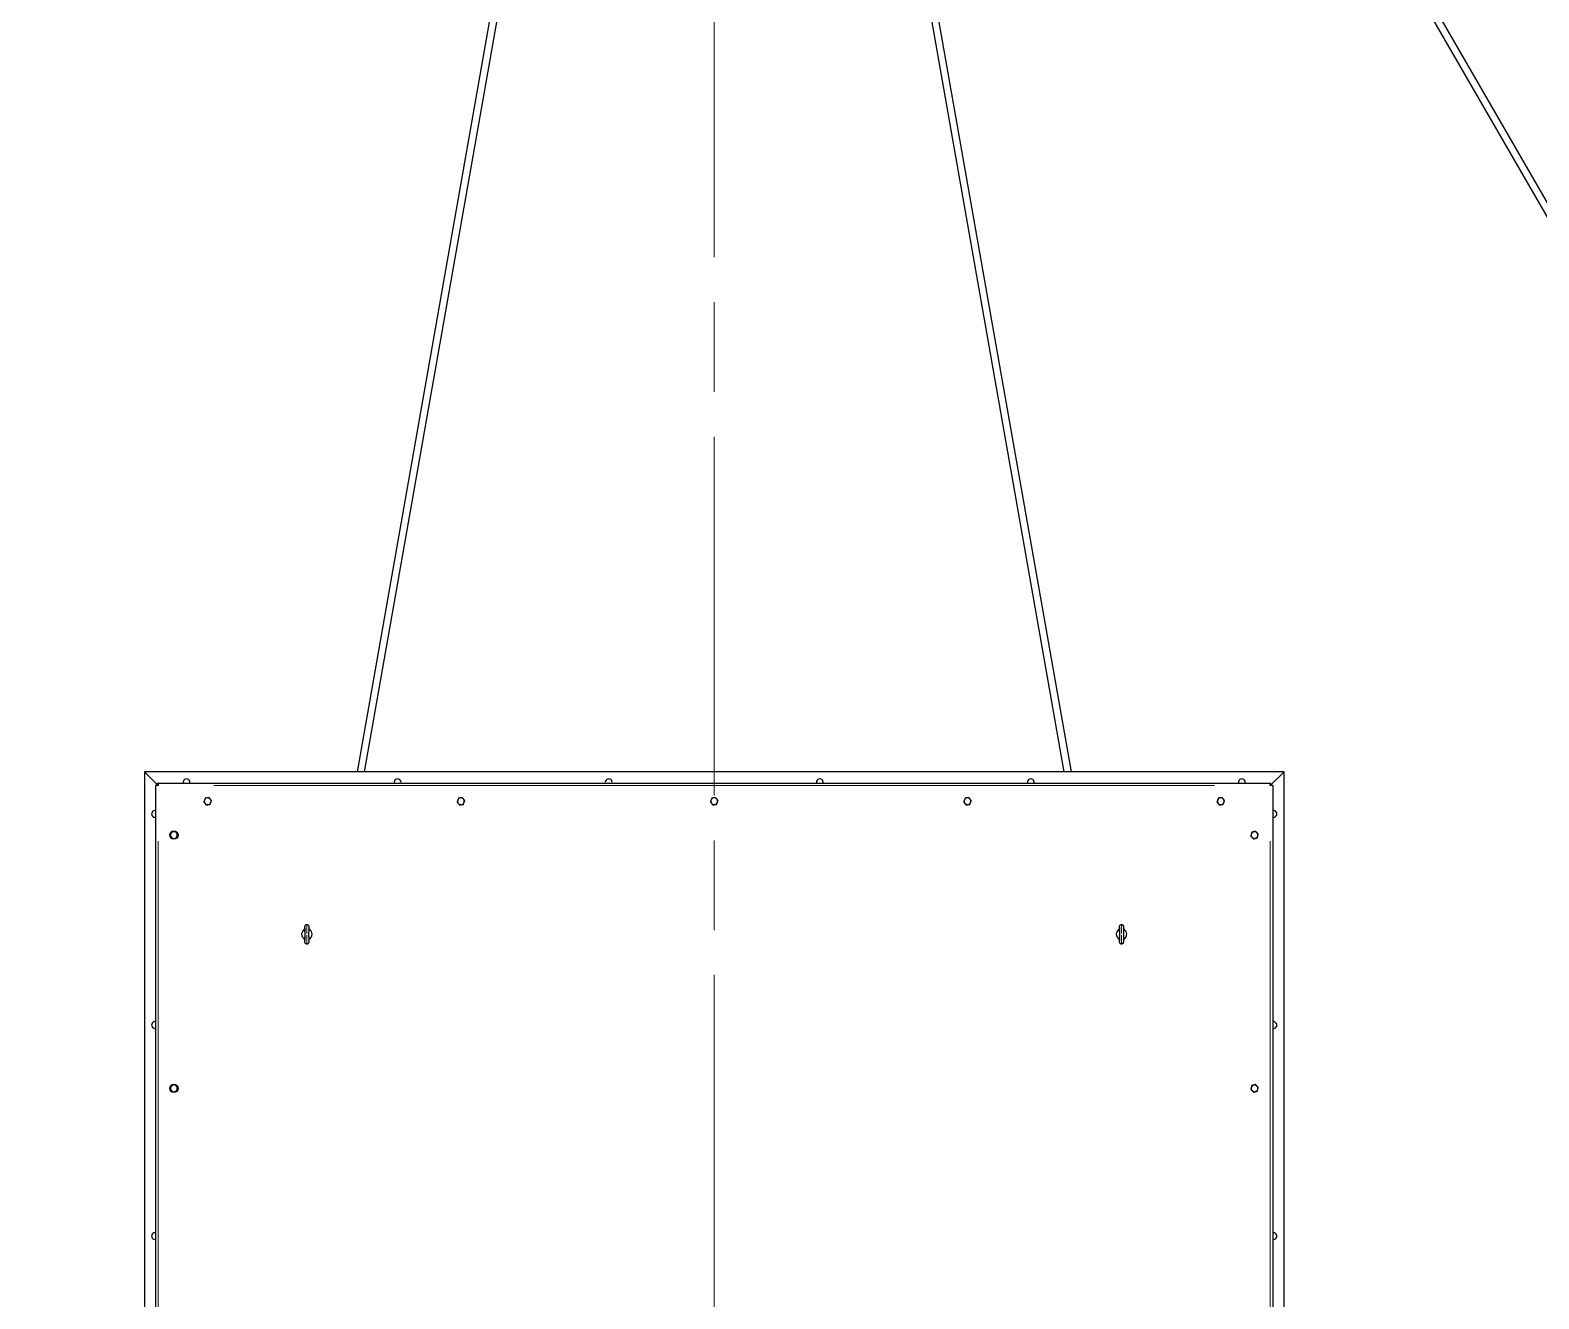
# Model space of a CAD drawing. Header units: millimetres. Extents: x 0 to 89100, y 0 to 63000.
# Drawn here: x 18898 to 22472, y 9805 to 12811 of the extents above; entities that cross this region are included whole.
import ezdxf

# ---------------------------------------------------------------- set-up
doc = ezdxf.new("R2010")
doc.units = ezdxf.units.MM
doc.header["$LTSCALE"] = 150
doc.linetypes.add('CHAIN', pattern=[0.3543, 0.2362, -0.0295, 0.0591, -0.0295])
doc.layers.add('4003-AREA-02.1_F-Foundation', color=7, linetype='Continuous', lineweight=25, true_color=0xadadad)
for name, color, linetype, lineweight in [('4003-AREA-02.1_T-Tank', 7, 'Continuous', 25), ('Center Mark', 7, 'Continuous', 18), ('Visible', 7, 'Continuous', 25), ('Visible Narrow', 7, 'Continuous', 18)]:
    doc.layers.add(name, color=color, linetype=linetype, lineweight=lineweight)

msp = doc.modelspace()

# ---------------------------------------------------------------- linework, layer by layer
at = {"layer": '4003-AREA-02.1_F-Foundation'}
msp.add_circle((20518.6, 15802.58), 8430, dxfattribs=at)
at = {"layer": '4003-AREA-02.1_T-Tank'}
msp.add_circle((20518.6, 15802.58), 8150, dxfattribs=at)
at = {"layer": 'Center Mark', "linetype": 'CHAIN', "ltscale": 23.990969}
msp.add_line((20518.6, 24597.58), (20518.6, 7007.58), dxfattribs=at)
at = {"layer": 'Visible'}
for p, q in [((24318.5, 9204.97), (20727.59, 15424.61)), ((20741.45, 15432.61), (24332.36, 9212.97)), ((19673.17, 11053.94), (20435.74, 15378.7)), ((20451.5, 15375.92), (19689.41, 11053.94)), ((21347.8, 11053.94), (20585.71, 15375.92)), ((20601.47, 15378.7), (21364.04, 11053.94)), ((19201.61, 11020.93), (19168.6, 11053.93)), ((19168.6, 11053.93), (19168.6, 8353.93)), ((19168.61, 11053.94), (19201.61, 11020.93)), ((21868.61, 11053.94), (19168.61, 11053.94)), ((21835.61, 11020.93), (21868.61, 11053.94)), ((21868.62, 11053.93), (21835.62, 11020.93)), ((21868.62, 8353.93), (21868.62, 11053.93)), ((19198.61, 11021.81), (19195.61, 11021.81)), ((19195.61, 11021.81), (19195.61, 11020.93)), ((19195.61, 8386.93), (19195.61, 11020.93)), ((19201.61, 11020.93), (19195.61, 11020.93)), ((19198.61, 11020.93), (19198.61, 11021.81)), ((19201.61, 11026.93), (19200.73, 11026.93)), ((19200.73, 11023.93), (19200.73, 11026.93)), ((19201.61, 11023.93), (19200.73, 11023.93)), ((19201.61, 11026.93), (21835.61, 11026.93)), ((19201.61, 11026.93), (19201.61, 11020.93)), ((21835.61, 11020.93), (21835.61, 11026.93)), ((21836.49, 11026.93), (21835.61, 11026.93)), ((21835.61, 11023.93), (21836.49, 11023.93)), ((21841.61, 11020.93), (21835.61, 11020.93)), ((21836.49, 11023.93), (21836.49, 11026.93)), ((21838.61, 11020.93), (21838.61, 11021.81)), ((21838.61, 11021.81), (21841.61, 11021.81)), ((21841.61, 11020.93), (21841.61, 11021.81)), ((21841.61, 11020.93), (21841.61, 8386.93)), ((19553.18, 10691.43), (19554.05, 10691.43)), ((21484.05, 10691.43), (21483.18, 10691.43)), ((19547.61, 10681.43), (19547.87, 10681.43)), ((19547.61, 10679.9), (19547.61, 10681.43)), ((19547.61, 10656.43), (19547.61, 10657.97)), ((19547.61, 10656.43), (19547.87, 10656.43)), ((19559.61, 10681.43), (19559.35, 10681.43)), ((19559.35, 10656.43), (19559.61, 10656.43)), ((19559.61, 10681.43), (19559.61, 10679.9)), ((19559.61, 10657.97), (19559.61, 10656.43)), ((21477.87, 10681.43), (21477.61, 10681.43)), ((21477.61, 10679.9), (21477.61, 10681.43)), ((21477.61, 10656.43), (21477.61, 10657.97)), ((21477.61, 10656.43), (21477.87, 10656.43)), ((21489.61, 10681.43), (21489.35, 10681.43)), ((21489.61, 10656.43), (21489.35, 10656.43)), ((21489.61, 10681.43), (21489.61, 10679.9)), ((21489.61, 10657.97), (21489.61, 10656.43)), ((19553.18, 10646.43), (19554.05, 10646.43)), ((21484.05, 10646.43), (21483.18, 10646.43))]:
    msp.add_line(p, q, dxfattribs=at)
for centre, radius in [((20518.6, 15802.58), 8250), ((19238.61, 10903.93), 10), ((19238.61, 10303.93), 10)]:
    msp.add_circle(centre, radius, dxfattribs=at)
for centre, radius, start, end in [((20518.6, 15802.58), 8966, 45.965085, 314.034915), ((20518.6, 15802.58), 8420, 17.272232, 276.750813), ((20518.6, 15802.58), 8326.9, 17.471529, 276.329235), ((20518.6, 15802.58), 8420, 277.617442, 342.727768), ((20518.6, 15802.58), 8326.9, 278.073684, 342.528471), ((20518.6, 15802.58), 8030, 205.790004, 303.30742), ((20518.6, 15802.58), 7830, 206.60031, 297.796899), ((19268.61, 11028.94), 8, 345.45565, 194.54435), ((19768.61, 11028.94), 8, 345.45565, 194.54435), ((20268.61, 11028.94), 8, 345.45565, 194.54435), ((20768.61, 11028.94), 8, 345.45565, 194.54435), ((21268.61, 11028.94), 8, 345.45565, 194.54435), ((21768.61, 11028.94), 8, 345.45565, 194.54435), ((19318.61, 10983.93), 8, 158.11971, 218.11971), ((19318.61, 10983.93), 8, 98.11971, 158.11971), ((19318.61, 10983.93), 8, 218.11971, 278.11971), ((19318.61, 10983.93), 8, 38.11971, 98.11971), ((19318.61, 10983.93), 8, 278.11971, 338.11971), ((19318.61, 10983.93), 8, 338.11971, 38.11971), ((19918.61, 10983.93), 8, 158.11971, 218.11971), ((19918.61, 10983.93), 8, 98.11971, 158.11971), ((19918.61, 10983.93), 8, 218.11971, 278.11971), ((19918.61, 10983.93), 8, 38.11971, 98.11971), ((19918.61, 10983.93), 8, 278.11971, 338.11971), ((19918.61, 10983.93), 8, 338.11971, 38.11971), ((20518.61, 10983.93), 8, 158.11971, 218.11971), ((20518.61, 10983.93), 8, 98.11971, 158.11971), ((20518.61, 10983.93), 8, 218.11971, 278.11971), ((20518.61, 10983.93), 8, 38.11971, 98.11971), ((20518.61, 10983.93), 8, 278.11971, 338.11971), ((20518.61, 10983.93), 8, 338.11971, 38.11971), ((21118.61, 10983.93), 8, 158.11971, 218.11971), ((21118.61, 10983.93), 8, 98.11971, 158.11971), ((21118.61, 10983.93), 8, 218.11971, 278.11971), ((21118.61, 10983.93), 8, 38.11971, 98.11971), ((21118.61, 10983.93), 8, 278.11971, 338.11971), ((21118.61, 10983.93), 8, 338.11971, 38.11971), ((21718.61, 10983.93), 8, 158.11971, 218.11971), ((21718.61, 10983.93), 8, 98.11971, 158.11971), ((21718.61, 10983.93), 8, 218.11971, 278.11971), ((21718.61, 10983.93), 8, 38.11971, 98.11971), ((21718.61, 10983.93), 8, 278.11971, 338.11971), ((21718.61, 10983.93), 8, 338.11971, 38.11971), ((19193.6, 10953.93), 8, 75.45565, 284.54435), ((21843.62, 10953.93), 8, 255.45565, 104.54435), ((19238.61, 10903.93), 8, 147.87607, 207.87607), ((19238.61, 10903.93), 8, 87.87607, 147.87607), ((19238.61, 10903.93), 8, 27.87607, 87.87607), ((19238.61, 10903.93), 8, 327.87607, 27.87607), ((21798.61, 10903.93), 8, 165.54232, 225.54232), ((21798.61, 10903.93), 8, 105.54232, 165.54232), ((21798.61, 10903.93), 8, 45.54232, 105.54232), ((21798.61, 10903.93), 8, 285.54232, 345.54232), ((21798.61, 10903.93), 8, 345.54232, 45.54232), ((19238.61, 10903.93), 8, 207.87607, 267.87607), ((19238.61, 10903.93), 8, 267.87607, 327.87607), ((21798.61, 10903.93), 8, 225.54232, 285.54232), ((19553.61, 10668.93), 12.5, 117.64713, 242.35287), ((19553.61, 10668.93), 12.5, 297.64713, 62.35287), ((21483.61, 10668.93), 12.5, 117.64713, 242.35287), ((21483.61, 10668.93), 12.5, 297.64713, 62.35287), ((19193.6, 10453.93), 8, 75.45565, 284.54435), ((21843.62, 10453.93), 8, 255.45565, 104.54435), ((19238.61, 10303.93), 8, 147.87607, 207.87607), ((19238.61, 10303.93), 8, 207.87607, 267.87607), ((19238.61, 10303.93), 8, 87.87607, 147.87607), ((19238.61, 10303.93), 8, 267.87607, 327.87607), ((19238.61, 10303.93), 8, 27.87607, 87.87607), ((19238.61, 10303.93), 8, 327.87607, 27.87607), ((21798.61, 10303.93), 8, 165.54232, 225.54232), ((21798.61, 10303.93), 8, 105.54232, 165.54232), ((21798.61, 10303.93), 8, 225.54232, 285.54232), ((21798.61, 10303.93), 8, 45.54232, 105.54232), ((21798.61, 10303.93), 8, 285.54232, 345.54232), ((21798.61, 10303.93), 8, 345.54232, 45.54232), ((19193.6, 9953.93), 8, 75.45565, 284.54435), ((21843.62, 9953.93), 8, 255.45565, 104.54435)]:
    msp.add_arc(centre, radius, start, end, dxfattribs=at)
for points, weights in [([(19311.19, 10986.91), (19310.39, 10984.92), (19309.47, 10982.63)], [1, 1.03814443452, 1.0003653387]), ([(19309.47, 10982.63), (19311, 10980.68), (19312.32, 10978.99)], [1.0003653387, 1.03814443452, 1]), ([(19312.91, 10991.2), (19311.99, 10988.9), (19311.19, 10986.91)], [1.0003653387, 1.03814443452, 1]), ([(19312.32, 10978.99), (19313.64, 10977.31), (19315.17, 10975.36)], [1, 1.03814443452, 1.0003653387]), ([(19317.48, 10991.85), (19315.36, 10991.55), (19312.91, 10991.2)], [1, 1.03814443452, 1.0003653387]), ([(19315.17, 10975.36), (19317.62, 10975.71), (19319.74, 10976.01)], [1.0003653387, 1.03814443452, 1]), ([(19322.06, 10992.5), (19319.61, 10992.16), (19317.48, 10991.85)], [1.0003653387, 1.03814443452, 1]), ([(19319.74, 10976.01), (19321.87, 10976.32), (19324.32, 10976.67)], [1, 1.03814443452, 1.0003653387]), ([(19324.91, 10988.87), (19323.58, 10990.56), (19322.06, 10992.5)], [1, 1.03814443452, 1.0003653387]), ([(19324.32, 10976.67), (19325.24, 10978.96), (19326.04, 10980.95)], [1.0003653387, 1.03814443452, 1]), ([(19327.76, 10985.24), (19326.23, 10987.18), (19324.91, 10988.87)], [1.0003653387, 1.03814443452, 1]), ([(19326.04, 10980.95), (19326.84, 10982.94), (19327.76, 10985.24)], [1, 1.03814443452, 1.0003653387]), ([(19911.19, 10986.91), (19910.39, 10984.92), (19909.47, 10982.63)], [1, 1.03814443452, 1.0003653387]), ([(19909.47, 10982.63), (19911, 10980.68), (19912.32, 10978.99)], [1.0003653387, 1.03814443452, 1]), ([(19912.91, 10991.2), (19911.99, 10988.9), (19911.19, 10986.91)], [1.0003653387, 1.03814443452, 1]), ([(19912.32, 10978.99), (19913.64, 10977.31), (19915.17, 10975.36)], [1, 1.03814443452, 1.0003653387]), ([(19917.48, 10991.85), (19915.36, 10991.55), (19912.91, 10991.2)], [1, 1.03814443452, 1.0003653387]), ([(19915.17, 10975.36), (19917.62, 10975.71), (19919.74, 10976.01)], [1.0003653387, 1.03814443452, 1]), ([(19922.06, 10992.5), (19919.61, 10992.16), (19917.48, 10991.85)], [1.0003653387, 1.03814443452, 1]), ([(19919.74, 10976.01), (19921.87, 10976.32), (19924.32, 10976.67)], [1, 1.03814443452, 1.0003653387]), ([(19924.91, 10988.87), (19923.58, 10990.56), (19922.06, 10992.5)], [1, 1.03814443452, 1.0003653387]), ([(19924.32, 10976.67), (19925.24, 10978.96), (19926.04, 10980.95)], [1.0003653387, 1.03814443452, 1]), ([(19927.76, 10985.24), (19926.23, 10987.18), (19924.91, 10988.87)], [1.0003653387, 1.03814443452, 1]), ([(19926.04, 10980.95), (19926.84, 10982.94), (19927.76, 10985.24)], [1, 1.03814443452, 1.0003653387]), ([(20511.19, 10986.91), (20510.39, 10984.92), (20509.47, 10982.63)], [1, 1.03814443452, 1.0003653387]), ([(20509.47, 10982.63), (20511, 10980.68), (20512.32, 10978.99)], [1.0003653387, 1.03814443452, 1]), ([(20512.91, 10991.2), (20511.99, 10988.9), (20511.19, 10986.91)], [1.0003653387, 1.03814443452, 1]), ([(20512.32, 10978.99), (20513.64, 10977.31), (20515.17, 10975.36)], [1, 1.03814443452, 1.0003653387]), ([(20517.48, 10991.85), (20515.36, 10991.55), (20512.91, 10991.2)], [1, 1.03814443452, 1.0003653387]), ([(20515.17, 10975.36), (20517.62, 10975.71), (20519.74, 10976.01)], [1.0003653387, 1.03814443452, 1]), ([(20522.06, 10992.5), (20519.61, 10992.16), (20517.48, 10991.85)], [1.0003653387, 1.03814443452, 1]), ([(20519.74, 10976.01), (20521.87, 10976.32), (20524.32, 10976.67)], [1, 1.03814443452, 1.0003653387]), ([(20524.91, 10988.87), (20523.58, 10990.56), (20522.06, 10992.5)], [1, 1.03814443452, 1.0003653387]), ([(20524.32, 10976.67), (20525.24, 10978.96), (20526.04, 10980.95)], [1.0003653387, 1.03814443452, 1]), ([(20527.76, 10985.24), (20526.23, 10987.18), (20524.91, 10988.87)], [1.0003653387, 1.03814443452, 1]), ([(20526.04, 10980.95), (20526.84, 10982.94), (20527.76, 10985.24)], [1, 1.03814443452, 1.0003653387]), ([(21111.19, 10986.91), (21110.39, 10984.92), (21109.47, 10982.63)], [1, 1.03814443452, 1.0003653387]), ([(21109.47, 10982.63), (21111, 10980.68), (21112.32, 10978.99)], [1.0003653387, 1.03814443452, 1]), ([(21112.91, 10991.2), (21111.99, 10988.9), (21111.19, 10986.91)], [1.0003653387, 1.03814443452, 1]), ([(21112.32, 10978.99), (21113.64, 10977.31), (21115.17, 10975.36)], [1, 1.03814443452, 1.0003653387]), ([(21117.48, 10991.85), (21115.36, 10991.55), (21112.91, 10991.2)], [1, 1.03814443452, 1.0003653387]), ([(21115.17, 10975.36), (21117.62, 10975.71), (21119.74, 10976.01)], [1.0003653387, 1.03814443452, 1]), ([(21122.06, 10992.5), (21119.61, 10992.16), (21117.48, 10991.85)], [1.0003653387, 1.03814443452, 1]), ([(21119.74, 10976.01), (21121.87, 10976.32), (21124.32, 10976.67)], [1, 1.03814443452, 1.0003653387]), ([(21124.91, 10988.87), (21123.58, 10990.56), (21122.06, 10992.5)], [1, 1.03814443452, 1.0003653387]), ([(21124.32, 10976.67), (21125.24, 10978.96), (21126.04, 10980.95)], [1.0003653387, 1.03814443452, 1]), ([(21127.76, 10985.24), (21126.23, 10987.18), (21124.91, 10988.87)], [1.0003653387, 1.03814443452, 1]), ([(21126.04, 10980.95), (21126.84, 10982.94), (21127.76, 10985.24)], [1, 1.03814443452, 1.0003653387]), ([(21711.19, 10986.91), (21710.39, 10984.92), (21709.47, 10982.63)], [1, 1.03814443452, 1.0003653387]), ([(21709.47, 10982.63), (21711, 10980.68), (21712.32, 10978.99)], [1.0003653387, 1.03814443452, 1]), ([(21712.91, 10991.2), (21711.99, 10988.9), (21711.19, 10986.91)], [1.0003653387, 1.03814443452, 1]), ([(21712.32, 10978.99), (21713.64, 10977.31), (21715.17, 10975.36)], [1, 1.03814443452, 1.0003653387]), ([(21717.48, 10991.85), (21715.36, 10991.55), (21712.91, 10991.2)], [1, 1.03814443452, 1.0003653387]), ([(21715.17, 10975.36), (21717.62, 10975.71), (21719.74, 10976.01)], [1.0003653387, 1.03814443452, 1]), ([(21722.06, 10992.5), (21719.61, 10992.16), (21717.48, 10991.85)], [1.0003653387, 1.03814443452, 1]), ([(21719.74, 10976.01), (21721.87, 10976.32), (21724.32, 10976.67)], [1, 1.03814443452, 1.0003653387]), ([(21724.91, 10988.87), (21723.58, 10990.56), (21722.06, 10992.5)], [1, 1.03814443452, 1.0003653387]), ([(21724.32, 10976.67), (21725.24, 10978.96), (21726.04, 10980.95)], [1.0003653387, 1.03814443452, 1]), ([(21727.76, 10985.24), (21726.23, 10987.18), (21724.91, 10988.87)], [1.0003653387, 1.03814443452, 1]), ([(21726.04, 10980.95), (21726.84, 10982.94), (21727.76, 10985.24)], [1, 1.03814443452, 1.0003653387]), ([(19231.84, 10908.19), (19230.7, 10906.37), (19229.38, 10904.27)], [1, 1.03814443452, 1.0003653387]), ([(19229.38, 10904.27), (19230.54, 10902.09), (19231.54, 10900.19)], [1.0003653387, 1.03814443452, 1]), ([(19234.29, 10912.1), (19232.98, 10910), (19231.84, 10908.19)], [1.0003653387, 1.03814443452, 1]), ([(19238.91, 10911.93), (19236.77, 10912.01), (19234.29, 10912.1)], [1, 1.03814443452, 1.0003653387]), ([(19243.53, 10911.76), (19241.05, 10911.85), (19238.91, 10911.93)], [1.0003653387, 1.03814443452, 1]), ([(19245.69, 10907.67), (19244.68, 10909.57), (19243.53, 10911.76)], [1, 1.03814443452, 1.0003653387]), ([(19245.39, 10899.68), (19246.53, 10901.49), (19247.84, 10903.59)], [1, 1.03814443452, 1.0003653387]), ([(19247.84, 10903.59), (19246.69, 10905.78), (19245.69, 10907.67)], [1.0003653387, 1.03814443452, 1]), ([(21790.87, 10905.93), (21790.33, 10903.85), (21789.71, 10901.46)], [1, 1.03814443452, 1.0003653387]), ([(21789.71, 10901.46), (21791.48, 10899.72), (21793.01, 10898.22)], [1.0003653387, 1.03814443452, 1]), ([(21792.02, 10910.4), (21791.4, 10908.01), (21790.87, 10905.93)], [1.0003653387, 1.03814443452, 1]), ([(21796.47, 10911.64), (21794.4, 10911.07), (21792.02, 10910.4)], [1, 1.03814443452, 1.0003653387]), ([(21800.92, 10912.88), (21798.54, 10912.21), (21796.47, 10911.64)], [1.0003653387, 1.03814443452, 1]), ([(21804.22, 10909.64), (21802.69, 10911.14), (21800.92, 10912.88)], [1, 1.03814443452, 1.0003653387]), ([(21807.51, 10906.41), (21805.75, 10908.14), (21804.22, 10909.64)], [1.0003653387, 1.03814443452, 1]), ([(21805.21, 10897.46), (21805.83, 10899.86), (21806.36, 10901.94)], [1.0003653387, 1.03814443452, 1]), ([(21806.36, 10901.94), (21806.9, 10904.01), (21807.51, 10906.41)], [1, 1.03814443452, 1.0003653387]), ([(19231.54, 10900.19), (19232.54, 10898.3), (19233.7, 10896.11)], [1, 1.03814443452, 1.0003653387]), ([(19233.7, 10896.11), (19236.18, 10896.02), (19238.32, 10895.94)], [1.0003653387, 1.03814443452, 1]), ([(19238.32, 10895.94), (19240.46, 10895.86), (19242.93, 10895.77)], [1, 1.03814443452, 1.0003653387]), ([(19242.93, 10895.77), (19244.25, 10897.86), (19245.39, 10899.68)], [1.0003653387, 1.03814443452, 1]), ([(21793.01, 10898.22), (21794.54, 10896.72), (21796.31, 10894.99)], [1, 1.03814443452, 1.0003653387]), ([(21796.31, 10894.99), (21798.69, 10895.65), (21800.76, 10896.22)], [1.0003653387, 1.03814443452, 1]), ([(21800.76, 10896.22), (21802.82, 10896.8), (21805.21, 10897.46)], [1, 1.03814443452, 1.0003653387]), ([(19547.81, 10680.01), (19547.82, 10679.37), (19547.82, 10678.78)], [1, 1.03210525676, 1.06244661735]), ([(19547.82, 10659.08), (19547.82, 10658.5), (19547.81, 10657.86)], [1.06244661735, 1.03210525676, 1]), ([(19559.41, 10678.78), (19559.41, 10679.37), (19559.41, 10680.01)], [1.06244661735, 1.03210525676, 1]), ([(19559.41, 10657.86), (19559.41, 10658.5), (19559.41, 10659.08)], [1, 1.03210525676, 1.06244661735]), ([(21477.81, 10680.01), (21477.82, 10679.37), (21477.82, 10678.78)], [1, 1.03210525676, 1.06244661735]), ([(21477.82, 10659.08), (21477.82, 10658.5), (21477.81, 10657.86)], [1.06244661735, 1.03210525676, 1]), ([(21489.41, 10678.78), (21489.41, 10679.37), (21489.41, 10680.01)], [1.06244661735, 1.03210525676, 1]), ([(21489.41, 10657.86), (21489.41, 10658.5), (21489.41, 10659.08)], [1, 1.03210525676, 1.06244661735]), ([(19231.84, 10308.19), (19230.7, 10306.37), (19229.38, 10304.27)], [1, 1.03814443452, 1.0003653387]), ([(19229.38, 10304.27), (19230.54, 10302.09), (19231.54, 10300.19)], [1.0003653387, 1.03814443452, 1]), ([(19231.54, 10300.19), (19232.54, 10298.3), (19233.7, 10296.11)], [1, 1.03814443452, 1.0003653387]), ([(19234.29, 10312.1), (19232.98, 10310), (19231.84, 10308.19)], [1.0003653387, 1.03814443452, 1]), ([(19233.7, 10296.11), (19236.18, 10296.02), (19238.32, 10295.94)], [1.0003653387, 1.03814443452, 1]), ([(19238.91, 10311.93), (19236.77, 10312.01), (19234.29, 10312.1)], [1, 1.03814443452, 1.0003653387]), ([(19238.32, 10295.94), (19240.46, 10295.86), (19242.93, 10295.77)], [1, 1.03814443452, 1.0003653387]), ([(19243.53, 10311.76), (19241.05, 10311.85), (19238.91, 10311.93)], [1.0003653387, 1.03814443452, 1]), ([(19242.93, 10295.77), (19244.25, 10297.86), (19245.39, 10299.68)], [1.0003653387, 1.03814443452, 1]), ([(19245.69, 10307.67), (19244.68, 10309.57), (19243.53, 10311.76)], [1, 1.03814443452, 1.0003653387]), ([(19245.39, 10299.68), (19246.53, 10301.49), (19247.84, 10303.59)], [1, 1.03814443452, 1.0003653387]), ([(19247.84, 10303.59), (19246.69, 10305.78), (19245.69, 10307.67)], [1.0003653387, 1.03814443452, 1]), ([(21790.87, 10305.93), (21790.33, 10303.85), (21789.71, 10301.46)], [1, 1.03814443452, 1.0003653387]), ([(21789.71, 10301.46), (21791.48, 10299.72), (21793.01, 10298.22)], [1.0003653387, 1.03814443452, 1]), ([(21792.02, 10310.4), (21791.4, 10308.01), (21790.87, 10305.93)], [1.0003653387, 1.03814443452, 1]), ([(21796.47, 10311.64), (21794.4, 10311.07), (21792.02, 10310.4)], [1, 1.03814443452, 1.0003653387]), ([(21793.01, 10298.22), (21794.54, 10296.72), (21796.31, 10294.99)], [1, 1.03814443452, 1.0003653387]), ([(21796.31, 10294.99), (21798.69, 10295.65), (21800.76, 10296.22)], [1.0003653387, 1.03814443452, 1]), ([(21800.92, 10312.88), (21798.54, 10312.21), (21796.47, 10311.64)], [1.0003653387, 1.03814443452, 1]), ([(21800.76, 10296.22), (21802.82, 10296.8), (21805.21, 10297.46)], [1, 1.03814443452, 1.0003653387]), ([(21804.22, 10309.64), (21802.69, 10311.14), (21800.92, 10312.88)], [1, 1.03814443452, 1.0003653387]), ([(21807.51, 10306.41), (21805.75, 10308.14), (21804.22, 10309.64)], [1.0003653387, 1.03814443452, 1]), ([(21805.21, 10297.46), (21805.83, 10299.86), (21806.36, 10301.94)], [1.0003653387, 1.03814443452, 1]), ([(21806.36, 10301.94), (21806.9, 10304.01), (21807.51, 10306.41)], [1, 1.03814443452, 1.0003653387])]:
    msp.add_rational_spline(points, weights, degree=2, dxfattribs=at)
for points, knots in [([(19553.18, 10691.43), (19552.64, 10691.43), (19552.11, 10691.34), (19551.13, 10691.03), (19550.71, 10690.8), (19549.93, 10690.28), (19549.63, 10689.98), (19549.08, 10689.35), (19548.9, 10689.05), (19548.6, 10688.5), (19548.51, 10688.27), (19548.37, 10687.88), (19548.33, 10687.73), (19548.25, 10687.42), (19548.22, 10687.28), (19548.15, 10686.89), (19548.13, 10686.7), (19548.07, 10686.17), (19548.05, 10685.84), (19548, 10685.06), (19547.98, 10684.61), (19547.93, 10683.62), (19547.92, 10683.06), (19547.89, 10682.13), (19547.88, 10681.79), (19547.87, 10681.43)], [1.57079633, 1.57079633, 1.57079633, 1.57079633, 1.57881416, 1.57881416, 1.58764941, 1.58764941, 1.59920554, 1.59920554, 1.61631913, 1.61631913, 1.6395962, 1.6395962, 1.66681466, 1.66681466, 1.70702306, 1.70702306, 1.80036323, 1.80036323, 1.95742916, 1.95742916, 2.11449509, 2.11449509, 2.27156102, 2.27156102, 2.35612598, 2.35612598, 2.35612598, 2.35612598]), ([(19559.36, 10681.43), (19559.34, 10682.09), (19559.32, 10682.71), (19559.29, 10683.82), (19559.26, 10684.32), (19559.22, 10685.22), (19559.2, 10685.61), (19559.14, 10686.31), (19559.12, 10686.59), (19559.03, 10687.19), (19559.01, 10687.39), (19558.81, 10688.03), (19558.74, 10688.26), (19558.39, 10688.95), (19558.2, 10689.35), (19557.47, 10690.09), (19557.25, 10690.29), (19556.54, 10690.8), (19555.94, 10691.12), (19554.84, 10691.38), (19554.44, 10691.43), (19554.05, 10691.43)], [-2.35612598, -2.35612598, -2.35612598, -2.35612598, -2.19906005, -2.19906005, -2.04199412, -2.04199412, -1.88492819, -1.88492819, -1.72786226, -1.72786226, -1.65207906, -1.65207906, -1.6205185, -1.6205185, -1.59654689, -1.59654689, -1.58866891, -1.58866891, -1.57668938, -1.57668938, -1.57079633, -1.57079633, -1.57079633, -1.57079633]), ([(21483.18, 10691.43), (21482.64, 10691.43), (21482.11, 10691.34), (21481.13, 10691.03), (21480.71, 10690.8), (21479.93, 10690.28), (21479.63, 10689.98), (21479.08, 10689.35), (21478.9, 10689.05), (21478.6, 10688.5), (21478.51, 10688.27), (21478.37, 10687.88), (21478.33, 10687.73), (21478.25, 10687.42), (21478.22, 10687.28), (21478.15, 10686.89), (21478.13, 10686.7), (21478.07, 10686.17), (21478.05, 10685.84), (21478, 10685.06), (21477.98, 10684.61), (21477.93, 10683.62), (21477.92, 10683.06), (21477.89, 10682.13), (21477.88, 10681.79), (21477.87, 10681.43)], [1.57079633, 1.57079633, 1.57079633, 1.57079633, 1.57881416, 1.57881416, 1.58764941, 1.58764941, 1.59920554, 1.59920554, 1.61631913, 1.61631913, 1.6395962, 1.6395962, 1.66681466, 1.66681466, 1.70702306, 1.70702306, 1.80036323, 1.80036323, 1.95742916, 1.95742916, 2.11449509, 2.11449509, 2.27156102, 2.27156102, 2.35612598, 2.35612598, 2.35612598, 2.35612598]), ([(21489.36, 10681.43), (21489.34, 10682.09), (21489.32, 10682.71), (21489.29, 10683.82), (21489.26, 10684.32), (21489.22, 10685.22), (21489.2, 10685.61), (21489.14, 10686.31), (21489.12, 10686.59), (21489.03, 10687.19), (21489.01, 10687.39), (21488.81, 10688.03), (21488.74, 10688.26), (21488.39, 10688.95), (21488.2, 10689.35), (21487.47, 10690.09), (21487.25, 10690.29), (21486.54, 10690.8), (21485.94, 10691.12), (21484.84, 10691.38), (21484.44, 10691.43), (21484.05, 10691.43)], [-2.35612598, -2.35612598, -2.35612598, -2.35612598, -2.19906005, -2.19906005, -2.04199412, -2.04199412, -1.88492819, -1.88492819, -1.72786226, -1.72786226, -1.65207906, -1.65207906, -1.6205185, -1.6205185, -1.59654689, -1.59654689, -1.58866891, -1.58866891, -1.57668938, -1.57668938, -1.57079633, -1.57079633, -1.57079633, -1.57079633]), ([(19547.87, 10656.43), (19547.89, 10655.77), (19547.9, 10655.16), (19547.94, 10654.05), (19547.96, 10653.54), (19548.01, 10652.65), (19548.03, 10652.26), (19548.08, 10651.55), (19548.11, 10651.27), (19548.2, 10650.68), (19548.22, 10650.48), (19548.42, 10649.84), (19548.49, 10649.6), (19548.83, 10648.92), (19549.03, 10648.52), (19549.75, 10647.77), (19549.97, 10647.57), (19550.69, 10647.06), (19551.29, 10646.74), (19552.39, 10646.48), (19552.78, 10646.43), (19553.18, 10646.43)], [-2.35612598, -2.35612598, -2.35612598, -2.35612598, -2.19906005, -2.19906005, -2.04199412, -2.04199412, -1.88492819, -1.88492819, -1.72786226, -1.72786226, -1.65207906, -1.65207906, -1.6205185, -1.6205185, -1.59654689, -1.59654689, -1.58866891, -1.58866891, -1.57668938, -1.57668938, -1.57079633, -1.57079633, -1.57079633, -1.57079633]), ([(19548.3, 10685.47), (19548.3, 10685.47), (19548.3, 10685.46), (19548.31, 10685.36), (19548.33, 10685.15), (19548.38, 10684.41), (19548.41, 10683.73), (19548.47, 10681.89), (19548.5, 10680.65), (19548.56, 10677.8), (19548.58, 10676.17), (19548.61, 10672.71), (19548.61, 10670.88), (19548.61, 10667.2), (19548.61, 10665.36), (19548.58, 10661.86), (19548.56, 10660.21), (19548.5, 10657.27), (19548.47, 10655.98), (19548.4, 10653.94), (19548.36, 10653.16), (19548.32, 10652.56), (19548.31, 10652.44), (19548.3, 10652.39), (19548.3, 10652.39), (19548.3, 10652.39)], [-1.3786972, -1.3786972, -1.3786972, -1.3786972, -1.3401825, -1.3401825, -1.192287, -1.192287, -0.9396867, -0.9396867, -0.637214, -0.637214, -0.3231373, -0.3231373, -0.0061567, -0.0061567, 0.3114634, 0.3114634, 0.6284942, 0.6284942, 0.9427146, 0.9427146, 1.2449499, 1.2449499, 1.357812, 1.357812, 1.3786972, 1.3786972, 1.3786972, 1.3786972]), ([(19554.05, 10646.43), (19554.59, 10646.43), (19555.12, 10646.52), (19556.09, 10646.84), (19556.52, 10647.06), (19557.3, 10647.59), (19557.6, 10647.89), (19558.15, 10648.52), (19558.33, 10648.81), (19558.63, 10649.37), (19558.72, 10649.59), (19558.86, 10649.98), (19558.9, 10650.13), (19558.98, 10650.45), (19559.01, 10650.58), (19559.08, 10650.97), (19559.1, 10651.16), (19559.16, 10651.69), (19559.18, 10652.03), (19559.23, 10652.81), (19559.25, 10653.25), (19559.29, 10654.25), (19559.31, 10654.8), (19559.34, 10655.73), (19559.35, 10656.08), (19559.36, 10656.43)], [1.57079633, 1.57079633, 1.57079633, 1.57079633, 1.57881416, 1.57881416, 1.58764941, 1.58764941, 1.59920554, 1.59920554, 1.61631913, 1.61631913, 1.6395962, 1.6395962, 1.66681466, 1.66681466, 1.70702306, 1.70702306, 1.80036323, 1.80036323, 1.95742916, 1.95742916, 2.11449509, 2.11449509, 2.27156102, 2.27156102, 2.35612598, 2.35612598, 2.35612598, 2.35612598]), ([(19558.93, 10652.39), (19558.93, 10652.39), (19558.92, 10652.4), (19558.91, 10652.51), (19558.9, 10652.71), (19558.85, 10653.45), (19558.82, 10654.13), (19558.76, 10655.98), (19558.72, 10657.21), (19558.67, 10660.07), (19558.65, 10661.69), (19558.62, 10665.16), (19558.61, 10666.99), (19558.61, 10670.67), (19558.62, 10672.51), (19558.65, 10676), (19558.67, 10677.65), (19558.72, 10680.59), (19558.76, 10681.88), (19558.83, 10683.92), (19558.86, 10684.7), (19558.91, 10685.31), (19558.92, 10685.43), (19558.93, 10685.47), (19558.93, 10685.47), (19558.93, 10685.47)], [-1.3786972, -1.3786972, -1.3786972, -1.3786972, -1.3401825, -1.3401825, -1.192287, -1.192287, -0.9396867, -0.9396867, -0.637214, -0.637214, -0.3231373, -0.3231373, -0.0061567, -0.0061567, 0.3114634, 0.3114634, 0.6284942, 0.6284942, 0.9427146, 0.9427146, 1.2449499, 1.2449499, 1.357812, 1.357812, 1.3786972, 1.3786972, 1.3786972, 1.3786972]), ([(21477.87, 10656.43), (21477.89, 10655.77), (21477.9, 10655.16), (21477.94, 10654.05), (21477.96, 10653.54), (21478.01, 10652.65), (21478.03, 10652.26), (21478.08, 10651.55), (21478.11, 10651.27), (21478.2, 10650.68), (21478.22, 10650.48), (21478.42, 10649.84), (21478.49, 10649.6), (21478.83, 10648.92), (21479.03, 10648.52), (21479.75, 10647.77), (21479.97, 10647.57), (21480.69, 10647.06), (21481.29, 10646.74), (21482.39, 10646.48), (21482.78, 10646.43), (21483.18, 10646.43)], [-2.35612598, -2.35612598, -2.35612598, -2.35612598, -2.19906005, -2.19906005, -2.04199412, -2.04199412, -1.88492819, -1.88492819, -1.72786226, -1.72786226, -1.65207906, -1.65207906, -1.6205185, -1.6205185, -1.59654689, -1.59654689, -1.58866891, -1.58866891, -1.57668938, -1.57668938, -1.57079633, -1.57079633, -1.57079633, -1.57079633]), ([(21478.3, 10685.47), (21478.3, 10685.47), (21478.3, 10685.46), (21478.31, 10685.36), (21478.33, 10685.15), (21478.38, 10684.41), (21478.41, 10683.73), (21478.47, 10681.89), (21478.5, 10680.65), (21478.56, 10677.8), (21478.58, 10676.17), (21478.61, 10672.71), (21478.61, 10670.88), (21478.61, 10667.2), (21478.61, 10665.36), (21478.58, 10661.86), (21478.56, 10660.21), (21478.5, 10657.27), (21478.47, 10655.98), (21478.4, 10653.94), (21478.36, 10653.16), (21478.32, 10652.56), (21478.31, 10652.44), (21478.3, 10652.39), (21478.3, 10652.39), (21478.3, 10652.39)], [-1.3786972, -1.3786972, -1.3786972, -1.3786972, -1.3401825, -1.3401825, -1.192287, -1.192287, -0.9396867, -0.9396867, -0.637214, -0.637214, -0.3231373, -0.3231373, -0.0061567, -0.0061567, 0.3114634, 0.3114634, 0.6284942, 0.6284942, 0.9427146, 0.9427146, 1.2449499, 1.2449499, 1.357812, 1.357812, 1.3786972, 1.3786972, 1.3786972, 1.3786972]), ([(21484.05, 10646.43), (21484.59, 10646.43), (21485.12, 10646.52), (21486.09, 10646.84), (21486.52, 10647.06), (21487.3, 10647.59), (21487.6, 10647.89), (21488.15, 10648.52), (21488.33, 10648.81), (21488.63, 10649.37), (21488.72, 10649.59), (21488.86, 10649.98), (21488.9, 10650.13), (21488.98, 10650.45), (21489.01, 10650.58), (21489.08, 10650.97), (21489.1, 10651.16), (21489.16, 10651.69), (21489.18, 10652.03), (21489.23, 10652.81), (21489.25, 10653.25), (21489.29, 10654.25), (21489.31, 10654.8), (21489.34, 10655.73), (21489.35, 10656.08), (21489.36, 10656.43)], [1.57079633, 1.57079633, 1.57079633, 1.57079633, 1.57881416, 1.57881416, 1.58764941, 1.58764941, 1.59920554, 1.59920554, 1.61631913, 1.61631913, 1.6395962, 1.6395962, 1.66681466, 1.66681466, 1.70702306, 1.70702306, 1.80036323, 1.80036323, 1.95742916, 1.95742916, 2.11449509, 2.11449509, 2.27156102, 2.27156102, 2.35612598, 2.35612598, 2.35612598, 2.35612598]), ([(21488.93, 10652.39), (21488.93, 10652.39), (21488.92, 10652.4), (21488.91, 10652.51), (21488.9, 10652.71), (21488.85, 10653.45), (21488.82, 10654.13), (21488.76, 10655.98), (21488.72, 10657.21), (21488.67, 10660.07), (21488.65, 10661.69), (21488.62, 10665.16), (21488.61, 10666.99), (21488.61, 10670.67), (21488.62, 10672.51), (21488.65, 10676), (21488.67, 10677.65), (21488.72, 10680.59), (21488.76, 10681.88), (21488.83, 10683.92), (21488.86, 10684.7), (21488.91, 10685.31), (21488.92, 10685.43), (21488.93, 10685.47), (21488.93, 10685.47), (21488.93, 10685.47)], [-1.3786972, -1.3786972, -1.3786972, -1.3786972, -1.3401825, -1.3401825, -1.192287, -1.192287, -0.9396867, -0.9396867, -0.637214, -0.637214, -0.3231373, -0.3231373, -0.0061567, -0.0061567, 0.3114634, 0.3114634, 0.6284942, 0.6284942, 0.9427146, 0.9427146, 1.2449499, 1.2449499, 1.357812, 1.357812, 1.3786972, 1.3786972, 1.3786972, 1.3786972])]:
    msp.add_open_spline(points, degree=3, knots=knots, dxfattribs=at)
for points in [[(19547.82, 10678.78), (19547.82, 10677.17), (19548.18, 10675.63), (19548.59, 10674.32)], [(19548.59, 10663.55), (19548.19, 10662.27), (19547.82, 10660.72), (19547.82, 10659.08)], [(19559.41, 10659.08), (19559.4, 10660.7), (19559.05, 10662.23), (19558.63, 10663.55)], [(19558.64, 10674.32), (19559.04, 10675.6), (19559.4, 10677.15), (19559.41, 10678.78)], [(21477.82, 10678.78), (21477.82, 10677.17), (21478.18, 10675.63), (21478.59, 10674.32)], [(21478.59, 10663.55), (21478.19, 10662.27), (21477.82, 10660.72), (21477.82, 10659.08)], [(21489.41, 10659.08), (21489.4, 10660.7), (21489.05, 10662.23), (21488.63, 10663.55)], [(21488.64, 10674.32), (21489.04, 10675.6), (21489.4, 10677.15), (21489.41, 10678.78)]]:
    msp.add_open_spline(points, degree=3, dxfattribs=at)
at = {"layer": 'Visible Narrow'}
for p, q in [((21703.91, 11020.93), (19333.31, 11020.93)), ((19201.61, 10889.23), (19201.61, 8518.63)), ((21835.61, 8518.63), (21835.61, 10889.23))]:
    msp.add_line(p, q, dxfattribs=at)
for centre, major_axis, ratio, start_param, end_param in [((19548.18, 10668.93), (0, -17.5), 0.0249611, 5.7425909, 9.9653724), ((19553.18, 10668.93), (0, 22.5), 0.0194142, 4.7909288, 6.2046455), ((19554.05, 10668.93), (0, -22.5), 0.0194142, 3.2201325, 4.6338492), ((19559.05, 10668.93), (0, 17.5), 0.0249611, 5.7425909, 9.9653724), ((21478.18, 10668.93), (0, -17.5), 0.0249611, 5.7425909, 9.9653724), ((21483.18, 10668.93), (0, 22.5), 0.0194142, 4.7909288, 6.2046455), ((21484.05, 10668.93), (0, -22.5), 0.0194142, 3.2201325, 4.6338492), ((21489.05, 10668.93), (0, 17.5), 0.0249611, 5.7425909, 9.9653724), ((19548.18, 10668.93), (0, 17.5), 0.0249611, 0.7850838, 0.9631112), ((19548.18, 10668.93), (0, 17.5), 0.0249611, 2.1784814, 2.3565089), ((19553.18, 10668.93), (0, 22.5), 0.0194142, 3.2201325, 4.6338492), ((19554.05, 10668.93), (0, -22.5), 0.0194142, 4.7909288, 6.2046455), ((19559.05, 10668.93), (0, -17.5), 0.0249611, 2.1784814, 2.3565089), ((19559.05, 10668.93), (0, -17.5), 0.0249611, 0.7850838, 0.9631112), ((21478.18, 10668.93), (0, 17.5), 0.0249611, 0.7850838, 0.9631112), ((21478.18, 10668.93), (0, 17.5), 0.0249611, 2.1784814, 2.3565089), ((21483.18, 10668.93), (0, 22.5), 0.0194142, 3.2201325, 4.6338492), ((21484.05, 10668.93), (0, -22.5), 0.0194142, 4.7909288, 6.2046455), ((21489.05, 10668.93), (0, -17.5), 0.0249611, 2.1784814, 2.3565089), ((21489.05, 10668.93), (0, -17.5), 0.0249611, 0.7850838, 0.9631112)]:
    msp.add_ellipse(centre, major_axis=major_axis, ratio=ratio, start_param=start_param, end_param=end_param, dxfattribs=at)

doc.saveas('drawing.dxf')
